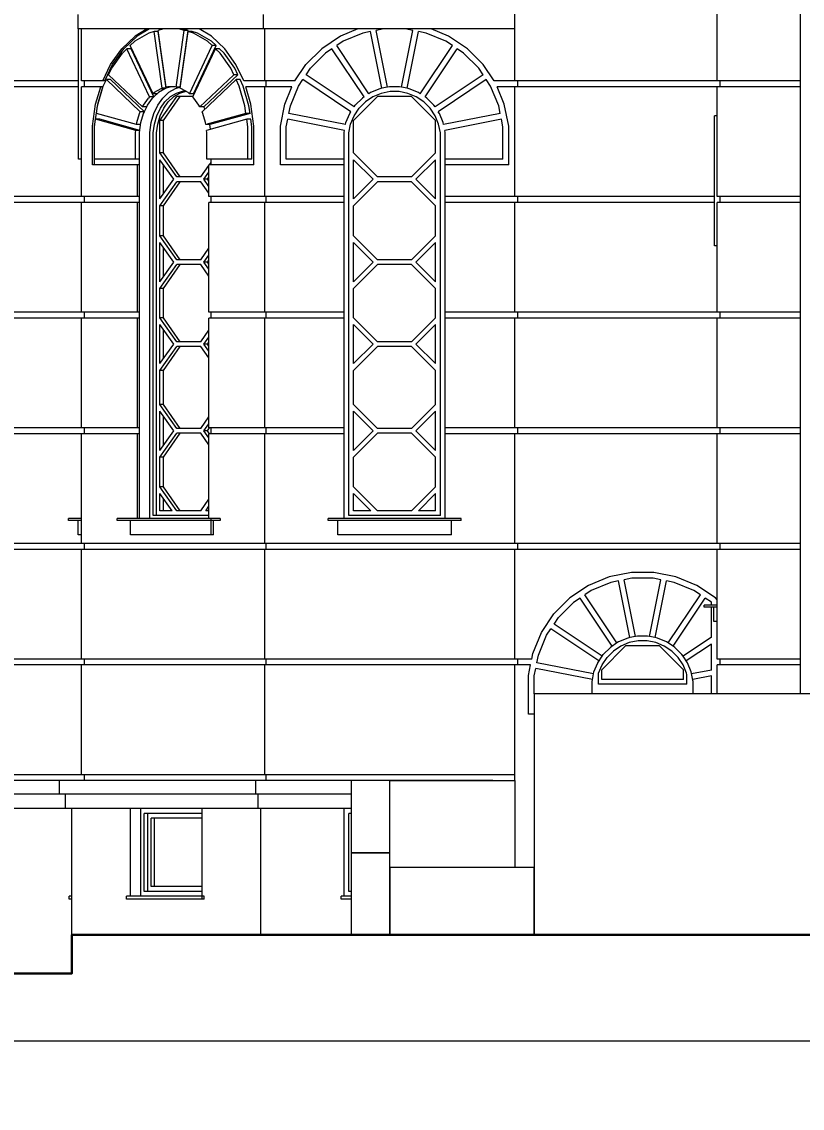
# Model space of a CAD drawing. Header units: millimetres. Extents: x -4890 to 184123, y 36 to 148549.
# Drawn here: x 143639 to 151742, y 104319 to 115594 of the extents above; entities that cross this region are included whole.
import ezdxf

# ---------------------------------------------------------------- set-up
doc = ezdxf.new("R2010")
doc.units = ezdxf.units.MM
for name, color, linetype, lineweight in [('Dimension', 4, 'Continuous', 5), ('Wall_General', 5, 'Continuous', 30), ('Wall_Satelit', 253, 'Continuous', 5)]:
    doc.layers.add(name, color=color, linetype=linetype, lineweight=lineweight)
doc.styles.add('OK300', font='isocpeur.ttf', dxfattribs={"width": 0.7, "height": 300})
doc.dimstyles.new('OK100', dxfattribs={"dimtxt": 300, "dimasz": 150, "dimexe": 150, "dimexo": 150, "dimgap": 150, "dimtad": 1, "dimdec": 0, "dimzin": 0, "dimdsep": 46, "dimtxsty": 'OK300', "dimblk": 'ARCHTICK', "dimcen": 150, "dimdle": 150, "dimclrd": 256, "dimclre": 256, "dimclrt": 256, "dimadec": 0, "dimazin": 0, "dimtfac": 1, "dimtdec": 0, "dimtofl": 0, "dimtmove": 0, "dimatfit": 3, "dimldrblk": 'DOT', "dimfxl": 1, "dimtolj": 1, "dimtzin": 0, "dimlwd": -1, "dimlwe": -1, "dimarcsym": 0})

# ---------------------------------------------------------------- blocks, each defined once
blk = doc.blocks.new('_ArchTick')
at = {"color": 0, "linetype": 'ByBlock', "const_width": 0.15}
blk.add_lwpolyline([(-0.5, -0.5), (0.5, 0.5)], dxfattribs=at)
blk = doc.blocks.new('*D118')
at = {"layer": 'Defpoints', "color": 0, "transparency": 16777216}
for p in [(175110, 105019), (138810, 104319), (175110, 104319)]:
    blk.add_point(p, dxfattribs=at)
at = {"layer": 'Dimension', "transparency": 16777216}
for p, q in [((138810, 104469), (138810, 105169)), ((175110, 104469), (175110, 105169)), ((138660, 105019), (175260, 105019))]:
    blk.add_line(p, q, dxfattribs=at)
at = {"layer": 'Dimension', "transparency": 16777216, "xscale": 150, "yscale": 150, "zscale": 150, "rotation": 180}
blk.add_blockref('_ArchTick', (138810, 105019), dxfattribs=at)
at = {"layer": 'Dimension', "transparency": 16777216, "xscale": 150, "yscale": 150, "zscale": 150}
blk.add_blockref('_ArchTick', (175110, 105019), dxfattribs=at)
at = {"layer": 'Dimension', "transparency": 16777216, "insert": (156960, 105319), "char_height": 300, "attachment_point": 5, "style": 'OK300'}
blk.add_mtext('\\A1;36300', dxfattribs=at)
blk = doc.blocks.new('_Dot')
at = {"layer": 'Dimension', "color": 0, "lineweight": -2}
blk.add_line((-0.5, 0), (-1, 0), dxfattribs=at)
at = {"layer": 'Dimension', "color": 0, "const_width": 0.5}
blk.add_lwpolyline([(-0.25, 0, 1), (0.25, 0, 1)], format="xyb", close=True, dxfattribs=at)

msp = doc.modelspace()

# ---------------------------------------------------------------- linework, layer by layer
at = {"layer": 'Wall_General'}
msp.add_lwpolyline([(184122.7, 105719), (165259.7, 105719), (165259.7, 106119), (144159.7, 106119), (144159.7, 105719), (135534.7, 105719)], dxfattribs=at)
at = {"layer": 'Wall_Satelit'}
for p, q in [((151724.7, 108619), (151724.7, 119794)), ((151724.7, 108619), (151724.7, 119794)), ((148759.7, 114979), (148759.7, 116119)), ((150859.7, 114979), (150859.7, 116119)), ((144224.7, 115519), (144224.7, 115669)), ((146149, 115519), (146149, 115669)), ((146149, 115519), (144224.7, 115519)), ((144229.7, 115503.2), (144229.7, 115519)), ((144229.7, 115491.6), (144229.7, 115503.2)), ((144229.7, 115475.8), (144229.7, 115491.6)), ((144229.7, 115391), (144229.7, 115475.8)), ((144259.7, 114979), (144259.7, 115519)), ((144958.3, 115475.8), (144813.6, 115391)), ((144942.5, 115519), (144814.7, 115444.1)), ((144963.7, 115519), (144835.9, 115444.1)), ((145014.4, 115491.6), (144958.3, 115475.8)), ((145056.8, 115491.6), (145014.4, 115491.6)), ((145097.1, 114903.1), (145014.4, 115491.6)), ((145112, 115519), (145056, 115503.2)), ((145138.7, 114914.8), (145056, 115503.2)), ((145139.6, 114903.1), (145056.8, 115491.6)), ((145242, 114914.8), (145324.8, 115503.2)), ((145324.8, 115503.2), (145268.7, 115519)), ((145283.6, 114903.1), (145366.4, 115491.6)), ((145284.4, 114914.8), (145367.2, 115503.2)), ((145367.2, 115503.2), (145311.1, 115519)), ((145367.2, 115503.2), (145324.8, 115503.2)), ((145408.8, 115491.6), (145366.4, 115491.6)), ((145422.4, 115475.8), (145366.4, 115491.6)), ((145464.8, 115475.8), (145408.8, 115491.6)), ((145567.2, 115391), (145422.4, 115475.8)), ((145609.6, 115391), (145464.8, 115475.8)), ((145608.5, 115444.1), (145480.7, 115519)), ((148759.7, 115519), (146149, 115519)), ((146163.5, 114979), (146163.5, 115519)), ((147129.1, 115519), (146948.4, 115444.1)), ((147181.5, 115475.8), (146976.8, 115391)), ((147260.8, 115491.6), (147181.5, 115475.8)), ((147377.8, 114903.1), (147260.8, 115491.6)), ((147398.9, 115519), (147319.6, 115503.2)), ((147436.7, 114914.8), (147319.6, 115503.2)), ((147582.7, 114914.8), (147699.7, 115503.2)), ((147699.7, 115503.2), (147620.5, 115519)), ((147641.5, 114903.1), (147758.6, 115491.6)), ((147837.8, 115475.8), (147758.6, 115491.6)), ((148042.6, 115391), (147837.8, 115475.8)), ((148071, 115444.1), (147890.2, 115519)), ((144229.7, 115346.1), (144229.7, 115391)), ((144229.7, 115312.7), (144229.7, 115346.1)), ((144814.7, 115444.1), (144677.4, 115314.5)), ((144835.9, 115444.1), (144698.6, 115314.5)), ((144813.6, 115391), (144766, 115346.1)), ((145001.8, 114847.2), (144766, 115346.1)), ((145379, 114847.2), (145614.7, 115346.1)), ((145421.4, 114847.2), (145657.1, 115346.1)), ((145614.7, 115346.1), (145567.2, 115391)), ((145745.7, 115314.5), (145608.5, 115444.1)), ((145657.1, 115346.1), (145609.6, 115391)), ((145657.1, 115346.1), (145614.7, 115346.1)), ((146948.4, 115444.1), (146754.3, 115314.5)), ((146976.8, 115391), (146909.6, 115346.1)), ((147242.9, 114847.2), (146909.6, 115346.1)), ((147776.4, 114847.2), (148109.7, 115346.1)), ((148109.7, 115346.1), (148042.6, 115391)), ((148265.1, 115314.5), (148071, 115444.1)), ((144229.7, 115267.9), (144229.7, 115312.7)), ((144229.7, 115111.1), (144229.7, 115267.9)), ((144560.7, 115149.4), (144677.4, 115314.5)), ((144572.5, 115111.1), (144683.3, 115267.9)), ((144581.9, 115149.4), (144698.6, 115314.5)), ((144730.8, 115312.7), (144683.3, 115267.9)), ((144773.2, 115312.7), (144730.8, 115312.7)), ((144966.5, 114813.9), (144730.8, 115312.7)), ((145008.9, 114813.9), (144773.2, 115312.7)), ((145414.2, 114813.9), (145650, 115312.7)), ((145692.4, 115312.7), (145650, 115312.7)), ((145697.5, 115267.9), (145650, 115312.7)), ((145739.9, 115267.9), (145692.4, 115312.7)), ((145808.3, 115111.1), (145697.5, 115267.9)), ((145850.7, 115111.1), (145739.9, 115267.9)), ((145862.4, 115149.4), (145745.7, 115314.5)), ((146589.2, 115149.4), (146754.3, 115314.5)), ((146635.8, 115111.1), (146792.5, 115267.9)), ((146859.7, 115312.7), (146792.5, 115267.9)), ((147193.1, 114813.9), (146859.7, 115312.7)), ((147826.3, 114813.9), (148159.6, 115312.7)), ((148226.8, 115267.9), (148159.6, 115312.7)), ((148383.5, 115111.1), (148226.8, 115267.9)), ((148430.1, 115149.4), (148265.1, 115314.5)), ((144480.2, 114979), (144560.7, 115149.4)), ((144501.4, 114979), (144581.9, 115149.4)), ((145942.9, 114979), (145862.4, 115149.4)), ((146475.4, 114979), (146589.2, 115149.4)), ((148544, 114979), (148430.1, 115149.4)), ((144229.7, 115044), (144229.7, 115111.1)), ((144229.7, 114994.1), (144229.7, 115044)), ((144540.7, 115044), (144572.5, 115111.1)), ((144893.5, 114710.6), (144540.7, 115044)), ((145840, 115044), (145487.2, 114710.6)), ((145882.4, 115044), (145529.7, 114710.6)), ((145840, 115044), (145808.3, 115111.1)), ((145882.4, 115044), (145840, 115044)), ((145882.4, 115044), (145850.7, 115111.1)), ((146590.9, 115044), (146635.8, 115111.1)), ((147089.8, 114710.6), (146590.9, 115044)), ((148428.4, 115044), (147929.5, 114710.6)), ((148428.4, 115044), (148383.5, 115111.1)), ((144229.7, 114979), (142759.7, 114979)), ((144229.7, 114919), (142759.7, 114919)), ((144229.7, 114926.9), (144229.7, 114994.1)), ((144229.7, 114722.1), (144229.7, 114926.9)), ((144480.2, 114979), (144259.7, 114979)), ((144259.7, 113779), (144259.7, 114919)), ((144458.4, 114919), (144259.7, 114919)), ((144289.7, 114919), (144289.7, 114979)), ((144405.9, 114739.6), (144458.4, 114919)), ((144425.4, 114722.1), (144485.4, 114926.9)), ((144427.1, 114739.6), (144479.6, 114919)), ((144479.6, 114919), (144458.4, 114919)), ((144501.4, 114979), (144480.2, 114979)), ((144485.4, 114926.9), (144517.1, 114994.1)), ((144559.6, 114994.1), (144517.1, 114994.1)), ((144869.9, 114660.7), (144517.1, 114994.1)), ((144912.3, 114660.7), (144559.6, 114994.1)), ((145082.1, 114898.8), (145014.5, 114859.3)), ((145124.5, 114898.8), (145056.9, 114859.3)), ((145097.1, 114903.1), (145082.1, 114898.8)), ((145124.5, 114898.8), (145082.1, 114898.8)), ((145139.6, 114903.1), (145097.1, 114903.1)), ((145139.6, 114903.1), (145124.5, 114898.8)), ((145139.5, 114903.1), (145124.5, 114898.8)), ((145153.8, 114919), (145138.7, 114914.8)), ((145181.2, 114914.8), (145138.7, 114914.8)), ((145181.2, 114914.8), (145139.6, 114903.1)), ((145226.9, 114919), (145153.8, 114919)), ((145230.6, 114898.8), (145163, 114859.3)), ((145196.2, 114919), (145181.2, 114914.8)), ((145242, 114914.8), (145226.9, 114919)), ((145285.2, 114914.2), (145230.6, 114898.8)), ((145284.4, 114914.8), (145242, 114914.8)), ((145298.6, 114898.8), (145283.6, 114903.1)), ((145366.2, 114859.3), (145298.6, 114898.8)), ((145863.6, 114994.1), (145510.8, 114660.7)), ((145906, 114994.1), (145863.6, 114994.1)), ((145895.3, 114926.9), (145863.6, 114994.1)), ((145955.3, 114722.1), (145895.3, 114926.9)), ((145937.8, 114926.9), (145906, 114994.1)), ((145997.7, 114722.1), (145937.8, 114926.9)), ((146163.5, 114979), (145942.9, 114979)), ((146163.5, 114919), (145964.8, 114919)), ((146017.3, 114739.6), (145964.8, 114919)), ((146475.4, 114979), (146163.5, 114979)), ((146163.5, 113779), (146163.5, 114919)), ((146444.5, 114919), (146163.5, 114919)), ((146175.9, 114919), (146175.9, 114979)), ((146370.2, 114739.6), (146444.5, 114919)), ((146427.9, 114722.1), (146512.7, 114926.9)), ((146512.7, 114926.9), (146557.6, 114994.1)), ((147056.5, 114660.7), (146557.6, 114994.1)), ((147356.5, 114898.8), (147261, 114859.3)), ((147377.8, 114903.1), (147356.5, 114898.8)), ((147436.7, 114914.8), (147377.8, 114903.1)), ((147458, 114919), (147436.7, 114914.8)), ((147561.4, 114919), (147458, 114919)), ((147582.7, 114914.8), (147561.4, 114919)), ((147641.5, 114903.1), (147582.7, 114914.8)), ((147662.8, 114898.8), (147641.5, 114903.1)), ((147758.4, 114859.3), (147662.8, 114898.8)), ((148461.7, 114994.1), (147962.9, 114660.7)), ((148506.6, 114926.9), (148461.7, 114994.1)), ((148591.4, 114722.1), (148506.6, 114926.9)), ((148759.7, 114979), (148544, 114979)), ((148759.7, 114919), (148574.8, 114919)), ((148649.1, 114739.6), (148574.8, 114919)), ((150859.7, 114979), (148759.7, 114979)), ((148759.7, 113779), (148759.7, 114919)), ((150859.7, 114919), (148759.7, 114919)), ((148789.7, 114919), (148789.7, 114979)), ((151724.7, 114979), (150859.7, 114979)), ((150859.7, 113779), (150859.7, 114919)), ((151724.7, 114919), (150859.7, 114919)), ((150889.7, 114919), (150889.7, 114979)), ((144902, 114728.7), (144953.7, 114801.8)), ((144944.4, 114728.7), (144996.1, 114801.8)), ((144966.5, 114813.9), (144953.7, 114801.8)), ((145008.9, 114813.9), (144966.5, 114813.9)), ((145008.9, 114813.9), (144996.1, 114801.8)), ((145014.5, 114859.3), (145001.8, 114847.2)), ((145044.2, 114847.2), (145001.8, 114847.2)), ((145056.9, 114859.3), (145008.9, 114813.9)), ((145056.9, 114859.3), (145044.2, 114847.2)), ((145050.5, 114728.7), (145102.2, 114801.8)), ((145073.7, 114570.1), (145249.7, 114819)), ((145163, 114859.3), (145102.2, 114801.8)), ((145109, 114570.1), (145285.1, 114819)), ((145179.8, 114815), (145124.8, 114763)), ((145215.1, 114815), (145160.1, 114763)), ((145240.9, 114850.7), (145179.8, 114815)), ((145276.2, 114850.7), (145215.1, 114815)), ((145305.8, 114869), (145240.9, 114850.7)), ((145416.7, 114819), (145249.7, 114819)), ((145341.1, 114869), (145276.2, 114850.7)), ((145349.6, 114869), (145305.8, 114869)), ((145379, 114847.2), (145366.2, 114859.3)), ((145421.4, 114847.2), (145379, 114847.2)), ((145427, 114801.8), (145414.2, 114813.9)), ((145427.3, 114841.6), (145421.4, 114847.2)), ((145478.7, 114728.7), (145427, 114801.8)), ((147084.7, 114570.1), (147333.6, 114819)), ((147175, 114801.8), (147101.9, 114728.7)), ((147193.1, 114813.9), (147175, 114801.8)), ((147284.7, 114815), (147206.9, 114763)), ((147261, 114859.3), (147242.9, 114847.2)), ((147371.1, 114850.7), (147284.7, 114815)), ((147685.7, 114819), (147333.6, 114819)), ((147462.9, 114869), (147371.1, 114850.7)), ((147556.5, 114869), (147462.9, 114869)), ((147648.2, 114850.7), (147556.5, 114869)), ((147734.7, 114815), (147648.2, 114850.7)), ((147934.7, 114570.1), (147685.7, 114819)), ((147812.5, 114763), (147734.7, 114815)), ((147776.4, 114847.2), (147758.4, 114859.3)), ((147844.3, 114801.8), (147826.3, 114813.9)), ((147917.5, 114728.7), (147844.3, 114801.8)), ((144229.7, 114642.9), (144229.7, 114722.1)), ((144373.7, 114510.7), (144405.9, 114739.6)), ((144394.9, 114510.7), (144427.1, 114739.6)), ((144414.3, 114642.9), (144425.4, 114722.1)), ((144893.5, 114710.6), (144902, 114728.7)), ((144935.9, 114710.6), (144893.5, 114710.6)), ((144903.8, 114642.7), (144935.9, 114710.6)), ((144935.9, 114710.6), (144944.4, 114728.7)), ((145009.9, 114642.7), (145050.5, 114728.7)), ((145041.2, 114619), (145078, 114696.8)), ((145076.6, 114619), (145113.3, 114696.8)), ((145078, 114696.8), (145124.8, 114763)), ((145113.3, 114696.8), (145160.1, 114763)), ((145487.2, 114710.6), (145478.7, 114728.7)), ((145529.7, 114710.6), (145487.2, 114710.6)), ((145540.1, 114688.5), (145529.7, 114710.6)), ((145966.4, 114642.9), (145955.3, 114722.1)), ((146008.9, 114642.9), (145997.7, 114722.1)), ((146049.5, 114510.7), (146017.3, 114739.6)), ((146324.7, 114510.7), (146370.2, 114739.6)), ((146412.1, 114642.9), (146427.9, 114722.1)), ((147088.7, 114619), (147140.7, 114696.8)), ((147089.8, 114710.6), (147101.9, 114728.7)), ((147140.7, 114696.8), (147206.9, 114763)), ((147878.6, 114696.8), (147812.5, 114763)), ((147930.6, 114619), (147878.6, 114696.8)), ((147929.5, 114710.6), (147917.5, 114728.7)), ((148607.2, 114642.9), (148591.4, 114722.1)), ((148694.7, 114510.7), (148649.1, 114739.6)), ((144229.7, 114584.1), (144229.7, 114642.9)), ((144229.7, 114504.8), (144229.7, 114584.1)), ((144394.9, 114504.8), (144406, 114584.1)), ((144448.4, 114584.1), (144406, 114584.1)), ((144822.1, 114467), (144406, 114584.1)), ((144830.4, 114525.9), (144414.3, 114642.9)), ((144864.6, 114467), (144448.4, 114584.1)), ((144833.4, 114547.1), (144861.4, 114642.7)), ((144861.4, 114642.7), (144869.9, 114660.7)), ((144912.3, 114660.7), (144869.9, 114660.7)), ((144875.8, 114547.1), (144903.8, 114642.7)), ((144903.8, 114642.7), (144912.3, 114660.7)), ((144981.9, 114547.1), (145009.9, 114642.7)), ((145015.9, 114532.6), (145041.2, 114619)), ((145051.2, 114532.6), (145076.6, 114619)), ((145073.7, 114233), (145073.7, 114570.1)), ((145109, 114570.1), (145073.7, 114570.1)), ((145109, 114233), (145109, 114570.1)), ((145519.3, 114642.7), (145510.8, 114660.7)), ((145547.3, 114547.1), (145519.3, 114642.7)), ((145966.4, 114642.9), (145550.3, 114525.9)), ((145974.7, 114584.1), (145558.6, 114467)), ((146008.9, 114642.9), (145592.8, 114525.9)), ((146008.9, 114642.9), (145966.4, 114642.9)), ((146017.1, 114584.1), (145974.7, 114584.1)), ((145985.9, 114504.8), (145974.7, 114584.1)), ((146028.3, 114504.8), (146017.1, 114584.1)), ((146384.7, 114504.8), (146400.4, 114584.1)), ((146988.9, 114467), (146400.4, 114584.1)), ((147000.6, 114525.9), (146412.1, 114642.9)), ((147004.9, 114547.1), (147044.4, 114642.7)), ((147044.4, 114642.7), (147056.5, 114660.7)), ((147052.9, 114532.6), (147088.7, 114619)), ((147084.7, 114233), (147084.7, 114570.1)), ((147966.4, 114532.6), (147930.6, 114619)), ((147934.7, 114233), (147934.7, 114570.1)), ((147974.9, 114642.7), (147962.9, 114660.7)), ((148014.5, 114547.1), (147974.9, 114642.7)), ((148607.2, 114642.9), (148018.7, 114525.9)), ((148618.9, 114584.1), (148030.4, 114467)), ((148634.7, 114504.8), (148618.9, 114584.1)), ((150829.7, 114603.2), (150829.7, 114619)), ((150859.7, 114619), (150829.7, 114619)), ((150829.7, 114591.6), (150829.7, 114603.2)), ((150829.7, 114575.8), (150829.7, 114591.6)), ((150829.7, 114491), (150829.7, 114575.8)), ((144229.7, 114169), (144229.7, 114504.8)), ((144373.7, 114109), (144373.7, 114510.7)), ((144394.9, 114169), (144394.9, 114504.8)), ((144819.1, 114445.7), (144822.1, 114467)), ((144819.1, 114169), (144819.1, 114445.7)), ((144864.6, 114467), (144822.1, 114467)), ((144830.4, 114525.9), (144833.4, 114547.1)), ((144872.8, 114525.9), (144830.4, 114525.9)), ((144861.6, 114445.7), (144875.8, 114547.1)), ((144861.6, 114445.7), (144864.6, 114467)), ((144861.6, 110439), (144861.6, 114445.7)), ((144872.8, 114525.9), (144875.8, 114547.1)), ((144967.6, 114445.7), (144981.9, 114547.1)), ((144967.6, 110439), (144967.6, 114445.7)), ((145003, 114440.8), (145015.9, 114532.6)), ((145038.3, 114440.8), (145051.2, 114532.6)), ((145550.3, 114525.9), (145547.3, 114547.1)), ((145592.8, 114525.9), (145550.3, 114525.9)), ((145561.6, 114445.7), (145558.6, 114467)), ((145561.6, 114169), (145561.6, 114445.7)), ((145599.4, 114478.5), (145592.7, 114525.9)), ((145985.9, 114169), (145985.9, 114504.8)), ((146028.3, 114169), (146028.3, 114504.8)), ((146049.5, 114109), (146049.5, 114510.7)), ((146324.7, 114109), (146324.7, 114510.7)), ((146384.7, 114169), (146384.7, 114504.8)), ((146984.7, 114445.7), (146988.9, 114467)), ((146984.7, 114169), (146984.7, 114445.7)), ((147000.6, 114525.9), (147004.9, 114547.1)), ((147034.7, 114440.8), (147052.9, 114532.6)), ((147984.7, 114440.8), (147966.4, 114532.6)), ((148018.7, 114525.9), (148014.5, 114547.1)), ((148034.7, 114445.7), (148030.4, 114467)), ((148034.7, 114169), (148034.7, 114445.7)), ((148634.7, 114169), (148634.7, 114504.8)), ((148694.7, 114109), (148694.7, 114510.7)), ((150829.7, 114446.1), (150829.7, 114491)), ((150829.7, 114412.7), (150829.7, 114446.1)), ((145003, 110469), (145003, 114440.8)), ((145038.3, 110469), (145038.3, 114440.8)), ((147034.7, 110469), (147034.7, 114440.8)), ((147984.7, 110469), (147984.7, 114440.8)), ((150829.7, 114367.9), (150829.7, 114412.7)), ((150829.7, 114211.1), (150829.7, 114367.9)), ((145109, 114233), (145073.7, 114233)), ((145249.7, 113984), (145073.7, 114233)), ((145285.1, 113984), (145109, 114233)), ((147333.6, 113984), (147084.7, 114233)), ((147934.7, 114233), (147685.7, 113984)), ((144259.7, 114169), (144229.7, 114169)), ((144840.3, 114109), (144373.7, 114109)), ((144394.9, 114109), (144394.9, 114169)), ((144819.1, 114169), (144394.9, 114169)), ((144861.6, 114169), (144819.1, 114169)), ((144840.3, 113779), (144840.3, 114109)), ((144861.6, 114109), (144840.3, 114109)), ((145073.7, 113755.8), (145073.7, 114162.3)), ((145217.4, 113959), (145073.7, 114162.3)), ((145109, 113805.8), (145109, 114112.3)), ((145985.9, 114169), (145561.6, 114169)), ((145582.8, 113779), (145582.8, 114109)), ((146049.5, 114109), (145582.8, 114109)), ((145587.1, 114109), (145604, 114133)), ((145604, 114109), (145604, 114169)), ((146028.3, 114169), (145985.9, 114169)), ((146984.7, 114109), (146324.7, 114109)), ((146984.7, 114169), (146384.7, 114169)), ((146984.7, 114109), (146984.7, 114169)), ((146984.7, 113779), (146984.7, 114109)), ((147084.7, 113755.8), (147084.7, 114162.3)), ((147287.9, 113959), (147084.7, 114162.3)), ((147731.4, 113959), (147934.7, 114162.3)), ((147934.7, 113755.8), (147934.7, 114162.3)), ((148034.7, 114109), (148034.7, 114169)), ((148634.7, 114169), (148034.7, 114169)), ((148034.7, 113779), (148034.7, 114109)), ((148694.7, 114109), (148034.7, 114109)), ((150829.7, 114144), (150829.7, 114211.1)), ((150829.7, 114094.1), (150829.7, 114144)), ((145498.7, 113984), (145582.8, 114103)), ((145531, 113959), (145582.8, 114032.3)), ((150829.7, 114026.9), (150829.7, 114094.1)), ((150829.7, 113822.1), (150829.7, 114026.9)), ((145073.7, 113755.8), (145217.4, 113959)), ((145073.7, 113685.1), (145249.7, 113934)), ((145109, 113685.1), (145285.1, 113934)), ((145498.7, 113984), (145249.7, 113984)), ((145498.7, 113934), (145249.7, 113934)), ((145582.8, 113815.1), (145498.7, 113934)), ((145566.4, 113959), (145531, 113959)), ((145582.8, 113885.8), (145531, 113959)), ((145566.4, 113959), (145582.8, 113982.3)), ((145582.8, 113935.8), (145566.4, 113959)), ((147084.7, 113755.8), (147287.9, 113959)), ((147084.7, 113685.1), (147333.6, 113934)), ((147685.7, 113984), (147333.6, 113984)), ((147685.7, 113934), (147333.6, 113934)), ((147934.7, 113685.1), (147685.7, 113934)), ((147934.7, 113755.8), (147731.4, 113959)), ((144259.7, 113779), (142759.7, 113779)), ((144840.3, 113779), (144259.7, 113779)), ((144289.7, 113719), (144289.7, 113779)), ((144861.6, 113779), (144840.3, 113779)), ((146163.5, 113779), (145582.8, 113779)), ((145604, 113719), (145604, 113779)), ((146984.7, 113779), (146163.5, 113779)), ((146175.9, 113719), (146175.9, 113779)), ((146984.7, 113719), (146984.7, 113779)), ((148034.7, 113719), (148034.7, 113779)), ((148759.7, 113779), (148034.7, 113779)), ((150829.7, 113779), (148759.7, 113779)), ((148789.7, 113719), (148789.7, 113779)), ((150829.7, 113742.9), (150829.7, 113822.1)), ((151724.7, 113779), (150859.7, 113779)), ((150889.7, 113719), (150889.7, 113779)), ((144259.7, 113719), (142759.7, 113719)), ((144259.7, 112579), (144259.7, 113719)), ((144840.3, 113719), (144259.7, 113719)), ((144840.3, 112579), (144840.3, 113719)), ((144861.6, 113719), (144840.3, 113719)), ((145073.7, 113373), (145073.7, 113685.1)), ((145109, 113685.1), (145073.7, 113685.1)), ((145109, 113373), (145109, 113685.1)), ((145582.8, 112579), (145582.8, 113719)), ((146163.5, 113719), (145582.8, 113719)), ((146163.5, 112579), (146163.5, 113719)), ((146984.7, 113719), (146163.5, 113719)), ((146984.7, 112579), (146984.7, 113719)), ((147084.7, 113373), (147084.7, 113685.1)), ((147934.7, 113373), (147934.7, 113685.1)), ((148034.7, 112579), (148034.7, 113719)), ((148759.7, 113719), (148034.7, 113719)), ((148759.7, 112579), (148759.7, 113719)), ((150829.7, 113719), (148759.7, 113719)), ((150829.7, 113684.1), (150829.7, 113742.9)), ((150829.7, 113604.8), (150829.7, 113684.1)), ((150859.7, 112579), (150859.7, 113719)), ((151724.7, 113719), (150859.7, 113719)), ((150829.7, 113269), (150829.7, 113604.8)), ((145109, 113373), (145073.7, 113373)), ((145249.7, 113124), (145073.7, 113373)), ((145285.1, 113124), (145109, 113373)), ((147333.6, 113124), (147084.7, 113373)), ((147934.7, 113373), (147685.7, 113124)), ((145073.7, 112895.8), (145073.7, 113302.3)), ((145217.4, 113099), (145073.7, 113302.3)), ((145109, 112945.8), (145109, 113252.3)), ((145498.7, 113124), (145582.8, 113243)), ((147084.7, 112895.8), (147084.7, 113302.3)), ((147287.9, 113099), (147084.7, 113302.3)), ((147731.4, 113099), (147934.7, 113302.3)), ((147934.7, 112895.8), (147934.7, 113302.3)), ((150859.7, 113269), (150829.7, 113269)), ((145073.7, 112895.8), (145217.4, 113099)), ((145498.7, 113124), (145249.7, 113124)), ((145531, 113099), (145582.8, 113172.3)), ((145566.4, 113099), (145531, 113099)), ((145582.8, 113025.8), (145531, 113099)), ((145566.4, 113099), (145582.8, 113122.3)), ((145582.8, 113075.8), (145566.4, 113099)), ((147084.7, 112895.8), (147287.9, 113099)), ((147685.7, 113124), (147333.6, 113124)), ((147934.7, 112895.8), (147731.4, 113099)), ((145073.7, 112825.1), (145249.7, 113074)), ((145109, 112825.1), (145285.1, 113074)), ((145498.7, 113074), (145249.7, 113074)), ((145582.8, 112955.1), (145498.7, 113074)), ((147084.7, 112825.1), (147333.6, 113074)), ((147685.7, 113074), (147333.6, 113074)), ((147934.7, 112825.1), (147685.7, 113074)), ((145073.7, 112523), (145073.7, 112825.1)), ((145109, 112825.1), (145073.7, 112825.1)), ((145109, 112523), (145109, 112825.1)), ((147084.7, 112523), (147084.7, 112825.1)), ((147934.7, 112523), (147934.7, 112825.1)), ((144259.7, 112579), (142759.7, 112579)), ((144840.3, 112579), (144259.7, 112579)), ((144289.7, 112519), (144289.7, 112579)), ((144861.6, 112579), (144840.3, 112579)), ((146163.5, 112579), (145582.8, 112579)), ((145604, 112519), (145604, 112579)), ((146984.7, 112579), (146163.5, 112579)), ((146175.9, 112519), (146175.9, 112579)), ((146984.7, 112519), (146984.7, 112579)), ((148034.7, 112519), (148034.7, 112579)), ((148759.7, 112579), (148034.7, 112579)), ((150859.7, 112579), (148759.7, 112579)), ((148789.7, 112519), (148789.7, 112579)), ((151724.7, 112579), (150859.7, 112579)), ((150889.7, 112519), (150889.7, 112579)), ((144259.7, 112519), (142759.7, 112519)), ((144259.7, 111379), (144259.7, 112519)), ((144840.3, 112519), (144259.7, 112519)), ((144840.3, 111379), (144840.3, 112519)), ((144861.6, 112519), (144840.3, 112519)), ((145109, 112523), (145073.7, 112523)), ((145249.7, 112274), (145073.7, 112523)), ((145073.7, 112045.8), (145073.7, 112452.3)), ((145217.4, 112249), (145073.7, 112452.3)), ((145285.1, 112274), (145109, 112523)), ((145582.8, 111379), (145582.8, 112519)), ((146163.5, 112519), (145582.8, 112519)), ((146163.5, 111379), (146163.5, 112519)), ((146984.7, 112519), (146163.5, 112519)), ((146984.7, 111379), (146984.7, 112519)), ((147333.6, 112274), (147084.7, 112523)), ((147084.7, 112045.8), (147084.7, 112452.3)), ((147287.9, 112249), (147084.7, 112452.3)), ((147934.7, 112523), (147685.7, 112274)), ((147731.4, 112249), (147934.7, 112452.3)), ((147934.7, 112045.8), (147934.7, 112452.3)), ((148034.7, 111379), (148034.7, 112519)), ((148759.7, 112519), (148034.7, 112519)), ((148759.7, 111379), (148759.7, 112519)), ((150859.7, 112519), (148759.7, 112519)), ((150859.7, 111379), (150859.7, 112519)), ((151724.7, 112519), (150859.7, 112519)), ((145109, 112095.8), (145109, 112402.3)), ((145498.7, 112274), (145582.8, 112393)), ((145531, 112249), (145582.8, 112322.3)), ((145073.7, 112045.8), (145217.4, 112249)), ((145073.7, 111975.1), (145249.7, 112224)), ((145109, 111975.1), (145285.1, 112224)), ((145498.7, 112274), (145249.7, 112274)), ((145498.7, 112224), (145249.7, 112224)), ((145582.8, 112105.1), (145498.7, 112224)), ((145566.4, 112249), (145531, 112249)), ((145582.8, 112175.8), (145531, 112249)), ((145566.4, 112249), (145582.8, 112272.3)), ((145582.8, 112225.8), (145566.4, 112249)), ((147084.7, 112045.8), (147287.9, 112249)), ((147084.7, 111975.1), (147333.6, 112224)), ((147685.7, 112274), (147333.6, 112274)), ((147685.7, 112224), (147333.6, 112224)), ((147934.7, 111975.1), (147685.7, 112224)), ((147934.7, 112045.8), (147731.4, 112249)), ((145073.7, 111623), (145073.7, 111975.1)), ((145109, 111975.1), (145073.7, 111975.1)), ((145109, 111623), (145109, 111975.1)), ((147084.7, 111623), (147084.7, 111975.1)), ((147934.7, 111623), (147934.7, 111975.1)), ((145109, 111623), (145073.7, 111623)), ((145249.7, 111374), (145073.7, 111623)), ((145285.1, 111374), (145109, 111623)), ((147333.6, 111374), (147084.7, 111623)), ((147934.7, 111623), (147685.7, 111374)), ((145073.7, 111145.8), (145073.7, 111552.3)), ((145217.4, 111349), (145073.7, 111552.3)), ((147084.7, 111145.8), (147084.7, 111552.3)), ((147287.9, 111349), (147084.7, 111552.3)), ((147731.4, 111349), (147934.7, 111552.3)), ((147934.7, 111145.8), (147934.7, 111552.3)), ((145109, 111195.8), (145109, 111502.3)), ((145498.7, 111374), (145582.8, 111493)), ((145531, 111349), (145582.8, 111422.3)), ((144259.7, 111379), (142759.7, 111379)), ((144259.7, 111319), (142759.7, 111319)), ((144840.3, 111379), (144259.7, 111379)), ((144259.7, 110179), (144259.7, 111319)), ((144840.3, 111319), (144259.7, 111319)), ((144289.7, 111319), (144289.7, 111379)), ((144861.6, 111379), (144840.3, 111379)), ((144840.3, 110439), (144840.3, 111319)), ((144861.6, 111319), (144840.3, 111319)), ((144861.6, 110439), (144861.6, 111319)), ((145073.7, 111145.8), (145217.4, 111349)), ((145073.7, 111075.1), (145249.7, 111324)), ((145109, 111075.1), (145285.1, 111324)), ((145498.7, 111374), (145249.7, 111374)), ((145498.7, 111324), (145249.7, 111324)), ((145582.8, 111205.1), (145498.7, 111324)), ((145566.4, 111349), (145531, 111349)), ((145582.8, 111275.8), (145531, 111349)), ((145566.4, 111349), (145587.6, 111379)), ((145587.6, 111319), (145566.4, 111349)), ((146163.5, 111379), (145582.8, 111379)), ((145582.8, 110439), (145582.8, 111319)), ((146163.5, 111319), (145582.8, 111319)), ((145604, 111319), (145604, 111379)), ((146984.7, 111379), (146163.5, 111379)), ((146163.5, 110179), (146163.5, 111319)), ((146984.7, 111319), (146163.5, 111319)), ((146175.9, 111319), (146175.9, 111379)), ((146984.7, 111319), (146984.7, 111379)), ((146984.7, 110439), (146984.7, 111319)), ((147084.7, 111145.8), (147287.9, 111349)), ((147084.7, 111075.1), (147333.6, 111324)), ((147685.7, 111374), (147333.6, 111374)), ((147685.7, 111324), (147333.6, 111324)), ((147934.7, 111075.1), (147685.7, 111324)), ((147934.7, 111145.8), (147731.4, 111349)), ((148034.7, 111319), (148034.7, 111379)), ((148759.7, 111379), (148034.7, 111379)), ((148034.7, 110439), (148034.7, 111319)), ((148759.7, 111319), (148034.7, 111319)), ((150859.7, 111379), (148759.7, 111379)), ((148759.7, 110179), (148759.7, 111319)), ((150859.7, 111319), (148759.7, 111319)), ((148789.7, 111319), (148789.7, 111379)), ((151724.7, 111379), (150859.7, 111379)), ((150859.7, 110179), (150859.7, 111319)), ((151724.7, 111319), (150859.7, 111319)), ((150889.7, 111319), (150889.7, 111379)), ((145073.7, 110768), (145073.7, 111075.1)), ((145109, 111075.1), (145073.7, 111075.1)), ((145109, 110768), (145109, 111075.1)), ((147084.7, 110768), (147084.7, 111075.1)), ((147934.7, 110768), (147934.7, 111075.1)), ((145109, 110768), (145073.7, 110768)), ((145249.7, 110519), (145073.7, 110768)), ((145285.1, 110519), (145109, 110768)), ((147333.6, 110519), (147084.7, 110768)), ((147934.7, 110768), (147685.7, 110519)), ((145073.7, 110519), (145073.7, 110697.3)), ((145199.7, 110519), (145073.7, 110697.3)), ((145109, 110519), (145109, 110647.3)), ((145498.7, 110519), (145582.8, 110638)), ((147084.7, 110519), (147084.7, 110697.3)), ((147262.9, 110519), (147084.7, 110697.3)), ((147756.4, 110519), (147934.7, 110697.3)), ((147934.7, 110519), (147934.7, 110697.3)), ((145199.7, 110519), (145073.7, 110519)), ((145498.7, 110519), (145249.7, 110519)), ((145548.7, 110519), (145582.8, 110567.3)), ((145582.8, 110519), (145548.7, 110519)), ((147262.9, 110519), (147084.7, 110519)), ((147685.7, 110519), (147333.6, 110519)), ((147934.7, 110519), (147756.4, 110519)), ((144124.7, 110419), (144124.7, 110439)), ((144259.7, 110439), (144124.7, 110439)), ((144259.7, 110419), (144124.7, 110419)), ((144224.7, 110269), (144224.7, 110419)), ((144628.2, 110419), (144628.2, 110439)), ((145604, 110439), (144628.2, 110439)), ((145604, 110419), (144628.2, 110419)), ((144769.6, 110269), (144769.6, 110419)), ((145582.8, 110469), (145003, 110469)), ((145604, 110419), (145604, 110439)), ((145699.5, 110439), (145604, 110439)), ((145604, 110269), (145604, 110419)), ((145699.5, 110419), (145604, 110419)), ((145628.8, 110269), (145628.8, 110419)), ((145699.5, 110439), (145699.5, 110419)), ((146819.7, 110419), (146819.7, 110439)), ((148199.7, 110439), (146819.7, 110439)), ((148199.7, 110419), (146819.7, 110419)), ((146919.7, 110269), (146919.7, 110419)), ((147984.7, 110469), (147034.7, 110469)), ((148099.7, 110269), (148099.7, 110419)), ((148199.7, 110419), (148199.7, 110439)), ((144259.7, 110179), (142759.7, 110179)), ((144259.7, 110269), (144224.7, 110269)), ((146163.5, 110179), (144259.7, 110179)), ((144289.7, 110119), (144289.7, 110179)), ((145604, 110269), (144769.6, 110269)), ((145628.8, 110269), (145604, 110269)), ((148759.7, 110179), (146163.5, 110179)), ((146175.9, 110119), (146175.9, 110179)), ((148099.7, 110269), (146919.7, 110269)), ((150859.7, 110179), (148759.7, 110179)), ((148789.7, 110119), (148789.7, 110179)), ((151724.7, 110179), (150859.7, 110179)), ((150889.7, 110119), (150889.7, 110179)), ((144259.7, 110119), (142759.7, 110119)), ((144259.7, 108979), (144259.7, 110119)), ((146163.5, 110119), (144259.7, 110119)), ((146163.5, 108979), (146163.5, 110119)), ((148759.7, 110119), (146163.5, 110119)), ((148759.7, 108979), (148759.7, 110119)), ((150859.7, 110119), (148759.7, 110119)), ((150859.7, 108979), (150859.7, 110119)), ((151724.7, 110119), (150859.7, 110119)), ((149739, 109833.5), (149523.4, 109744.1)), ((149968, 109879), (149739, 109833.5)), ((149973.9, 109819), (149894.6, 109803.2)), ((150201.4, 109879), (149968, 109879)), ((150195.5, 109819), (149973.9, 109819)), ((150274.7, 109803.2), (150195.5, 109819)), ((150430.3, 109833.5), (150201.4, 109879)), ((150646, 109744.1), (150430.3, 109833.5)), ((149523.4, 109744.1), (149329.3, 109614.5)), ((149756.5, 109775.8), (149551.8, 109691)), ((149835.8, 109791.6), (149756.5, 109775.8)), ((149952.8, 109203.1), (149835.8, 109791.6)), ((150011.7, 109214.8), (149894.6, 109803.2)), ((150157.7, 109214.8), (150274.7, 109803.2)), ((150216.5, 109203.1), (150333.6, 109791.6)), ((150412.8, 109775.8), (150333.6, 109791.6)), ((150617.6, 109691), (150412.8, 109775.8)), ((150840.1, 109614.5), (150646, 109744.1)), ((149164.2, 109449.4), (149329.3, 109614.5)), ((149434.7, 109612.7), (149367.5, 109567.9)), ((149768.1, 109113.9), (149434.7, 109612.7)), ((149551.8, 109691), (149484.6, 109646.1)), ((149817.9, 109147.2), (149484.6, 109646.1)), ((150351.4, 109147.2), (150684.7, 109646.1)), ((150401.3, 109113.9), (150734.6, 109612.7)), ((150684.7, 109646.1), (150617.6, 109691)), ((150799.7, 109569.3), (150734.6, 109612.7)), ((150859.7, 109594.9), (150840.1, 109614.5)), ((149210.8, 109411.1), (149367.5, 109567.9)), ((150724.7, 109519), (150724.7, 109539)), ((150859.7, 109539), (150724.7, 109539)), ((150859.7, 109519), (150724.7, 109519)), ((150799.7, 109539), (150799.7, 109569.3)), ((150799.7, 109207.8), (150799.7, 109519)), ((150824.7, 109369), (150824.7, 109519)), ((149034.5, 109255.3), (149164.2, 109449.4)), ((149165.9, 109344), (149210.8, 109411.1)), ((150859.7, 109369), (150824.7, 109369)), ((148945.2, 109039.6), (149034.5, 109255.3)), ((149087.7, 109226.9), (149132.6, 109294.1)), ((149631.5, 108960.7), (149132.6, 109294.1)), ((149664.8, 109010.6), (149165.9, 109344)), ((149002.9, 109022.1), (149087.7, 109226.9)), ((149817.9, 109147.2), (149750, 109101.8)), ((149836, 109159.3), (149817.9, 109147.2)), ((149931.5, 109198.8), (149836, 109159.3)), ((149946.1, 109150.7), (149859.7, 109115)), ((149952.8, 109203.1), (149931.5, 109198.8)), ((150037.9, 109169), (149946.1, 109150.7)), ((150011.7, 109214.8), (149952.8, 109203.1)), ((150033, 109219), (150011.7, 109214.8)), ((150136.4, 109219), (150033, 109219)), ((150131.5, 109169), (150037.9, 109169)), ((150223.2, 109150.7), (150131.5, 109169)), ((150157.7, 109214.8), (150136.4, 109219)), ((150216.5, 109203.1), (150157.7, 109214.8)), ((150237.8, 109198.8), (150216.5, 109203.1)), ((150309.7, 109115), (150223.2, 109150.7)), ((150333.4, 109159.3), (150237.8, 109198.8)), ((150401.3, 109113.9), (150333.4, 109159.3)), ((150351.4, 109147.2), (150333.4, 109159.3)), ((150799.7, 109207.8), (150504.5, 109010.6)), ((148933.1, 108979), (148945.2, 109039.6)), ((149659.7, 108870.1), (149908.6, 109119)), ((149750, 109101.8), (149676.9, 109028.7)), ((149715.7, 108996.8), (149781.9, 109063)), ((149768.1, 109113.9), (149750, 109101.8)), ((149859.7, 109115), (149781.9, 109063)), ((150260.7, 109119), (149908.6, 109119)), ((150509.7, 108870.1), (150260.7, 109119)), ((150387.5, 109063), (150309.7, 109115)), ((150453.6, 108996.8), (150387.5, 109063)), ((150419.3, 109101.8), (150401.3, 109113.9)), ((150492.5, 109028.7), (150419.3, 109101.8)), ((150799.7, 109135.7), (150537.9, 108960.7)), ((150799.7, 108866.8), (150799.7, 109135.7)), ((144259.7, 108979), (142759.7, 108979)), ((144259.7, 108919), (142759.7, 108919)), ((146163.5, 108979), (144259.7, 108979)), ((144259.7, 107779), (144259.7, 108919)), ((146163.5, 108919), (144259.7, 108919)), ((144289.7, 108919), (144289.7, 108979)), ((148759.7, 108979), (146163.5, 108979)), ((146163.5, 107779), (146163.5, 108919)), ((148759.7, 108919), (146163.5, 108919)), ((146175.9, 108919), (146175.9, 108979)), ((148933.1, 108979), (148759.7, 108979)), ((148759.7, 107719), (148759.7, 108919)), ((148921.2, 108919), (148759.7, 108919)), ((148789.7, 108919), (148789.7, 108979)), ((148899.7, 108810.7), (148921.2, 108919)), ((148987.1, 108942.9), (149002.9, 109022.1)), ((149575.6, 108825.9), (148987.1, 108942.9)), ((149579.9, 108847.1), (149619.4, 108942.7)), ((149619.4, 108942.7), (149664.8, 109010.6)), ((149619.4, 108942.7), (149631.5, 108960.7)), ((149627.9, 108832.6), (149663.7, 108919)), ((149663.7, 108919), (149715.7, 108996.8)), ((149664.8, 109010.6), (149676.9, 109028.7)), ((150505.6, 108919), (150453.6, 108996.8)), ((150504.5, 109010.6), (150492.5, 109028.7)), ((150549.9, 108942.7), (150504.5, 109010.6)), ((150541.4, 108832.6), (150505.6, 108919)), ((150549.9, 108942.7), (150537.9, 108960.7)), ((150589.5, 108847.1), (150549.9, 108942.7)), ((151724.7, 108979), (150859.7, 108979)), ((150859.7, 108619), (150859.7, 108919)), ((151724.7, 108919), (150859.7, 108919)), ((150889.7, 108919), (150889.7, 108979)), ((148899.7, 108409), (148899.7, 108810.7)), ((148959.7, 108804.8), (148975.4, 108884.1)), ((148959.7, 108619), (148959.7, 108804.8)), ((149563.9, 108767), (148975.4, 108884.1)), ((149559.7, 108745.7), (149579.9, 108847.1)), ((149575.6, 108825.9), (149579.9, 108847.1)), ((149625.2, 108819), (149627.9, 108832.6)), ((149625.2, 108719), (149625.2, 108819)), ((149659.7, 108769), (149659.7, 108870.1)), ((150509.7, 108769), (150509.7, 108870.1)), ((150544.1, 108819), (150541.4, 108832.6)), ((150544.1, 108719), (150544.1, 108819)), ((150609.7, 108745.7), (150589.5, 108847.1)), ((150593.7, 108825.9), (150589.5, 108847.1)), ((150799.7, 108866.8), (150593.7, 108825.9)), ((150799.7, 108805.6), (150605.4, 108767)), ((150799.7, 108619), (150799.7, 108805.6)), ((149559.7, 108745.7), (149563.9, 108767)), ((149559.7, 108619), (149559.7, 108745.7)), ((150544.1, 108719), (149625.2, 108719)), ((150509.7, 108769), (149659.7, 108769)), ((150609.7, 108745.7), (150605.4, 108767)), ((150609.7, 108619), (150609.7, 108745.7)), ((148959.7, 108409), (148899.7, 108409)), ((144029.7, 107719), (142529.7, 107719)), ((144259.7, 107779), (142759.7, 107779)), ((144029.7, 107579), (144029.7, 107719)), ((146068.2, 107719), (144029.7, 107719)), ((146163.5, 107779), (144259.7, 107779)), ((144289.7, 107719), (144289.7, 107779)), ((146068.2, 107579), (146068.2, 107719)), ((148529.7, 107719), (146068.2, 107719)), ((148759.7, 107779), (146163.5, 107779)), ((146175.9, 107719), (146175.9, 107779)), ((144029.7, 107579), (142529.7, 107579)), ((146068.2, 107579), (144029.7, 107579)), ((144094.7, 107429), (144094.7, 107579)), ((147059.7, 107579), (146068.2, 107579)), ((146095.1, 107429), (146095.1, 107579)), ((144094.7, 107429), (142594.7, 107429)), ((146095.1, 107429), (144094.7, 107429)), ((144159.7, 106119), (144159.7, 107429)), ((144769.6, 106519), (144769.6, 107429)), ((144875.7, 106519), (144875.7, 107429)), ((144911.1, 106569), (144911.1, 107379)), ((145512.1, 107379), (144911.1, 107379)), ((144946.4, 106569), (144946.4, 107379)), ((145512.1, 106519), (145512.1, 107429)), ((147059.7, 107429), (146095.1, 107429)), ((146122.1, 106119), (146122.1, 107429)), ((146984.7, 106519), (146984.7, 107429)), ((147034.7, 106569), (147034.7, 107379)), ((147059.7, 107379), (147034.7, 107379)), ((144981.8, 106619), (144981.8, 107329)), ((145512.1, 107329), (144981.8, 107329)), ((145017.1, 106619), (145017.1, 107329)), ((145512.1, 106569), (144911.1, 106569)), ((145512.1, 106619), (144981.8, 106619)), ((147059.7, 106569), (147034.7, 106569)), ((144129.7, 106489), (144129.7, 106519)), ((144159.7, 106519), (144129.7, 106519)), ((144159.7, 106489), (144129.7, 106489)), ((144727.2, 106489), (144727.2, 106519)), ((145512.1, 106519), (144727.2, 106519)), ((145512.1, 106489), (144727.2, 106489)), ((145512.1, 106489), (145512.1, 106519)), ((145533.3, 106519), (145512.1, 106519)), ((145533.3, 106489), (145512.1, 106489)), ((145533.3, 106489), (145533.3, 106519)), ((146954.7, 106489), (146954.7, 106519)), ((147059.7, 106519), (146954.7, 106519)), ((147059.7, 106489), (146954.7, 106489))]:
    msp.add_line(p, q, dxfattribs=at)
for points in [[(148959.7, 106119), (153159.7, 106119), (153159.7, 108619), (148959.7, 108619)], [(147059.7, 106971.3), (147459.7, 106971.3), (147459.7, 107719), (147059.7, 107719)], [(147459.7, 107719), (148759.7, 107719), (148759.7, 106819), (147459.7, 106819)], [(147059.7, 106119), (147459.7, 106119), (147459.7, 106971.3), (147059.7, 106971.3)], [(147459.7, 106119), (148959.7, 106119), (148959.7, 106819), (147459.7, 106819)]]:
    msp.add_lwpolyline(points, close=True, dxfattribs=at)

# ---------------------------------------------------------------- dimensions: what is measured, and where the dimension line sits
at = {"layer": 'Dimension'}
dim = msp.add_linear_dim(base=(175109.7, 105019), p1=(138809.7, 104319), p2=(175109.7, 104319), angle=180, dimstyle='OK100', dxfattribs=at)
dim.commit()
dim.dimension.update_dxf_attribs({"geometry": '*D118', "text_midpoint": (156959.7, 105319)})

doc.saveas('drawing.dxf')
